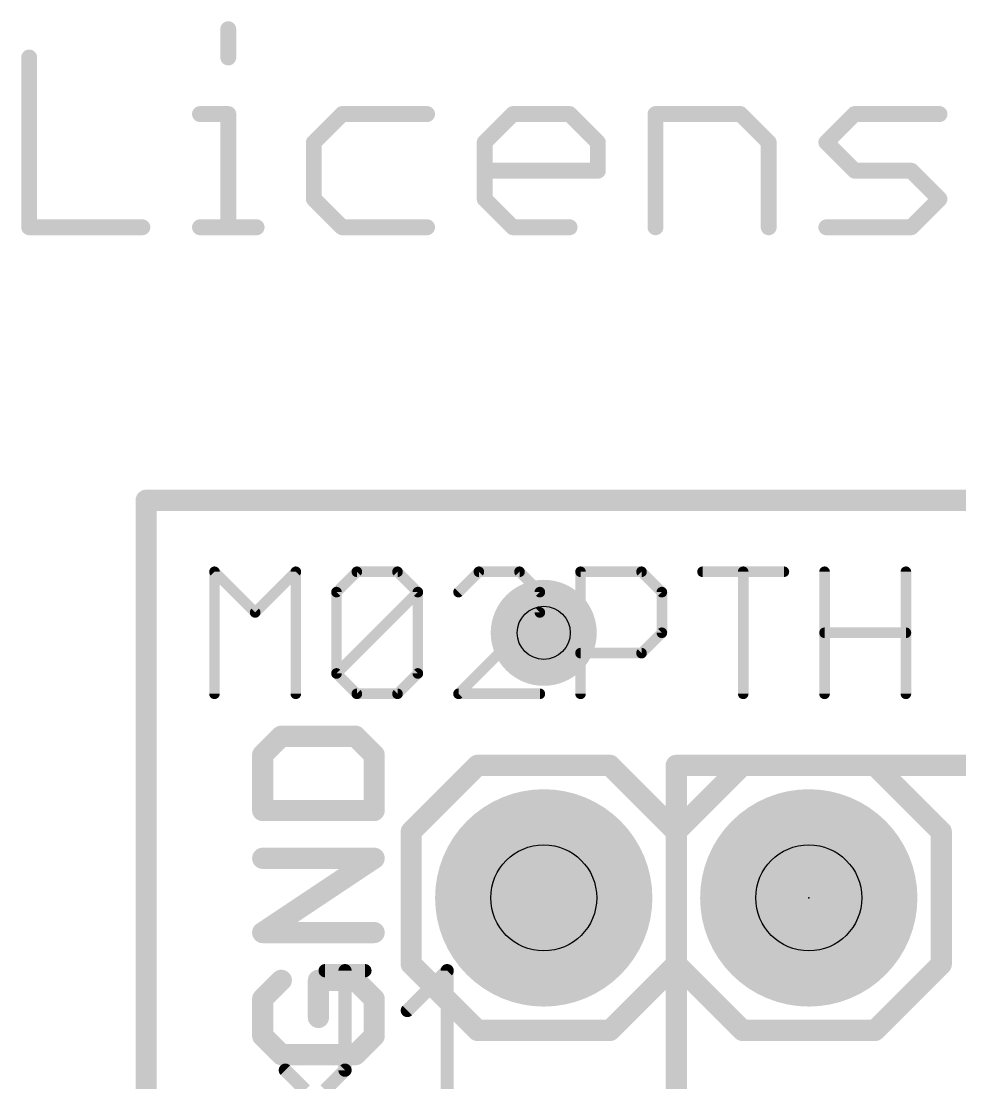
# Model space of a CAD drawing. Extents: x -98 to 45, y 0 to 29.
# Drawn here: x -1.2 to 7.8, y 18.55 to 28.72 of the extents above; entities that cross this region are included whole.
import ezdxf

# ---------------------------------------------------------------- set-up
doc = ezdxf.new("R2010")
doc.units = 0
for name, color, linetype in [('1', 12, 'CONTINUOUS'), ('16', 132, 'CONTINUOUS'), ('17', 110, 'CONTINUOUS'), ('18', 110, 'CONTINUOUS'), ('20', 53, 'CONTINUOUS'), ('21', 53, 'CONTINUOUS'), ('23', 53, 'CONTINUOUS'), ('25', 253, 'CONTINUOUS'), ('27', 253, 'CONTINUOUS'), ('29', 253, 'CONTINUOUS'), ('30', 253, 'CONTINUOUS'), ('44', 253, 'CONTINUOUS'), ('51', 53, 'CONTINUOUS')]:
    doc.layers.add(name, color=color, linetype=linetype)

# ---------------------------------------------------------------- blocks, each defined once
blk = doc.blocks.new('RECT')
blk.add_solid([(-0.5, -0.5), (0.5, -0.5), (-0.5, 0.5), (0.5, 0.5)])
blk = doc.blocks.new('ROUNDP')
at = {"const_width": 0.5}
blk.add_lwpolyline([(0, -0.25, 1), (0, 0.25, 1), (0, -0.25)], format="xyb", dxfattribs=at)
blk = doc.blocks.new('ROUNDV')
at = {"const_width": 0.5}
blk.add_lwpolyline([(0, -0.25, 1), (0, 0.25, 1), (0, -0.25)], format="xyb", dxfattribs=at)

msp = doc.modelspace()

# ---------------------------------------------------------------- linework, layer by layer
at = {"layer": '1', "const_width": 0.2032}
for points in [[(0, 24.13), (43.18, 24.13)], [(0, 0), (0, 24.13)], [(5.08, 7.62), (5.08, 21.59)], [(5.08, 21.59), (15.24, 21.59)]]:
    msp.add_lwpolyline(points, dxfattribs=at)
at = {"layer": '1', "const_width": 0.1016}
for points in [[(0, 24.1808, 1), (0, 24.0792)], [(0.0508, 24.13, 1), (-0.0508, 24.13)], [(5.1308, 21.59, 1), (5.0292, 21.59)], [(5.08, 21.6408, 1), (5.08, 21.5392)]]:
    msp.add_lwpolyline(points, format="xyb", dxfattribs=at)
at = {"layer": '16', "const_width": 0.2032}
for points in [[(0, 24.13), (43.18, 24.13)], [(0, 0), (0, 24.13)]]:
    msp.add_lwpolyline(points, dxfattribs=at)
at = {"layer": '16', "const_width": 0.1016}
for points in [[(0, 24.1808, 1), (0, 24.0792)], [(0.0508, 24.13, 1), (-0.0508, 24.13)]]:
    msp.add_lwpolyline(points, format="xyb", dxfattribs=at)
at = {"layer": '20', "const_width": 0.1524}
for points in [[(43.18, 24.13), (0, 24.13)], [(0, 24.13), (0, 0)]]:
    msp.add_lwpolyline(points, dxfattribs=at)
at = {"layer": '20', "const_width": 0.0762}
for points in [[(0, 24.1681, 1), (0, 24.0919)], [(0.0381, 24.13, 1), (-0.0381, 24.13)]]:
    msp.add_lwpolyline(points, format="xyb", dxfattribs=at)
at = {"layer": '21', "const_width": 0.2032}
for points in [[(1.2946, 21.869), (1.1167, 21.6911)], [(2.0065, 21.869), (1.2946, 21.869)], [(2.1844, 21.6911), (2.0065, 21.869)], [(1.1167, 21.6911), (1.1167, 21.1572)], [(2.1844, 21.1572), (2.1844, 21.6911)], [(2.54, 20.955), (3.175, 21.59)], [(3.175, 21.59), (4.445, 21.59)], [(4.445, 21.59), (5.08, 20.955)], [(5.08, 20.955), (5.715, 21.59)], [(5.715, 21.59), (6.985, 21.59)], [(7.62, 20.955), (6.985, 21.59)], [(1.1167, 21.1572), (2.1844, 21.1572)], [(2.54, 19.685), (2.54, 20.955)], [(7.62, 19.685), (7.62, 20.955)], [(1.1167, 19.9878), (2.1844, 20.6996)], [(2.1844, 20.6996), (1.1167, 20.6996)], [(2.1844, 19.9878), (1.1167, 19.9878)], [(3.175, 19.05), (2.54, 19.685)], [(5.08, 19.685), (4.445, 19.05)], [(5.715, 19.05), (5.08, 19.685)], [(6.985, 19.05), (7.62, 19.685)], [(1.2946, 19.5302), (1.1167, 19.3523)], [(2.0065, 19.5302), (1.6505, 19.5302)], [(1.6505, 19.5302), (1.6505, 19.1743)], [(2.1844, 19.3523), (2.0065, 19.5302)], [(1.1167, 19.3523), (1.1167, 18.9964)], [(2.1844, 18.9964), (2.1844, 19.3523)], [(4.445, 19.05), (3.175, 19.05)], [(6.985, 19.05), (5.715, 19.05)], [(1.1167, 18.9964), (1.2946, 18.8184)], [(2.0065, 18.8184), (2.1844, 18.9964)], [(1.2946, 18.8184), (2.0065, 18.8184)]]:
    msp.add_lwpolyline(points, dxfattribs=at)
at = {"layer": '21', "const_width": 0.1016}
for points in [[(1.2946, 21.9198, 1), (1.2946, 21.8182)], [(1.3306, 21.8331, 1), (1.2587, 21.9049)], [(2.0424, 21.9049, 1), (1.9705, 21.8331)], [(2.0065, 21.8182, 1), (2.0065, 21.9198)], [(1.1675, 21.6911, 1), (1.0659, 21.6911)], [(1.0808, 21.727, 1), (1.1526, 21.6551)], [(2.2352, 21.6911, 1), (2.1336, 21.6911)], [(2.1485, 21.6551, 1), (2.2203, 21.727)], [(3.175, 21.6408, 1), (3.175, 21.5392)], [(3.2109, 21.5541, 1), (3.1391, 21.6259)], [(4.4809, 21.6259, 1), (4.4091, 21.5541)], [(4.445, 21.5392, 1), (4.445, 21.6408)], [(5.715, 21.6408, 1), (5.715, 21.5392)], [(5.7509, 21.5541, 1), (5.6791, 21.6259)], [(7.0209, 21.6259, 1), (6.9491, 21.5541)], [(6.985, 21.5392, 1), (6.985, 21.6408)], [(1.1167, 21.208, 1), (1.1167, 21.1064)], [(1.0659, 21.1572, 1), (1.1675, 21.1572)], [(2.1336, 21.1572, 1), (2.2352, 21.1572)], [(2.1844, 21.1064, 1), (2.1844, 21.208)], [(2.5908, 20.955, 1), (2.4892, 20.955)], [(7.6708, 20.955, 1), (7.5692, 20.955)], [(2.5041, 20.9909, 1), (2.5759, 20.9191)], [(5.0441, 20.9909, 1), (5.1159, 20.9191)], [(5.0441, 20.9191, 1), (5.1159, 20.9909)], [(7.5841, 20.9191, 1), (7.6559, 20.9909)], [(1.1167, 20.7504, 1), (1.1167, 20.6488)], [(2.2126, 20.6573, 1), (2.1562, 20.7419)], [(2.1844, 20.6488, 1), (2.1844, 20.7504)], [(1.1167, 20.0386, 1), (1.1167, 19.937)], [(1.0885, 20.0301, 1), (1.1449, 19.9455)], [(2.1844, 19.937, 1), (2.1844, 20.0386)], [(2.5759, 19.7209, 1), (2.5041, 19.6491)], [(2.4892, 19.685, 1), (2.5908, 19.685)], [(5.1159, 19.7209, 1), (5.0441, 19.6491)], [(5.1159, 19.6491, 1), (5.0441, 19.7209)], [(7.5692, 19.685, 1), (7.6708, 19.685)], [(7.6559, 19.6491, 1), (7.5841, 19.7209)], [(1.3306, 19.4943, 1), (1.2587, 19.5661)], [(1.6505, 19.581, 1), (1.6505, 19.4794)], [(1.7013, 19.5302, 1), (1.5997, 19.5302)], [(2.0424, 19.5661, 1), (1.9705, 19.4943)], [(2.0065, 19.4794, 1), (2.0065, 19.581)], [(1.1675, 19.3523, 1), (1.0659, 19.3523)], [(1.0808, 19.3882, 1), (1.1526, 19.3163)], [(2.2352, 19.3523, 1), (2.1336, 19.3523)], [(2.1485, 19.3163, 1), (2.2203, 19.3882)], [(1.5997, 19.1743, 1), (1.7013, 19.1743)], [(3.175, 19.1008, 1), (3.175, 18.9992)], [(3.1391, 19.0141, 1), (3.2109, 19.0859)], [(4.4091, 19.0859, 1), (4.4809, 19.0141)], [(4.445, 18.9992, 1), (4.445, 19.1008)], [(5.715, 19.1008, 1), (5.715, 18.9992)], [(5.6791, 19.0141, 1), (5.7509, 19.0859)], [(6.9491, 19.0859, 1), (7.0209, 19.0141)], [(6.985, 18.9992, 1), (6.985, 19.1008)], [(1.1526, 19.0323, 1), (1.0808, 18.9604)], [(1.0659, 18.9964, 1), (1.1675, 18.9964)], [(2.1336, 18.9964, 1), (2.2352, 18.9964)], [(2.2203, 18.9604, 1), (2.1485, 19.0323)], [(1.2946, 18.8692, 1), (1.2946, 18.7676)], [(1.2587, 18.7825, 1), (1.3306, 18.8543)], [(1.9705, 18.8543, 1), (2.0424, 18.7825)], [(2.0065, 18.7676, 1), (2.0065, 18.8692)]]:
    msp.add_lwpolyline(points, format="xyb", dxfattribs=at)
at = {"layer": '23'}
msp.add_point((6.35, 20.32), dxfattribs=at)
at = {"layer": '25', "const_width": 0.127}
for points in [[(1.7148, 19.6225), (2.0962, 19.6225)], [(1.9055, 18.6692), (1.9055, 19.6225)], [(2.5029, 19.2412), (2.8842, 19.6225)], [(2.8842, 19.6225), (2.8842, 18.4785)], [(1.3335, 18.6692), (1.5242, 18.4785)], [(1.7148, 18.4785), (1.9055, 18.6692)]]:
    msp.add_lwpolyline(points, dxfattribs=at)
at = {"layer": '25', "const_width": 0.0635}
for points in [[(1.7148, 19.6542, 1), (1.7148, 19.5907)], [(1.9372, 19.6225, 1), (1.8737, 19.6225)], [(2.0962, 19.5907, 1), (2.0962, 19.6542)], [(2.916, 19.6225, 1), (2.8525, 19.6225)], [(2.9067, 19.6, 1), (2.8618, 19.6449)], [(2.4804, 19.2636, 1), (2.5253, 19.2187)], [(1.356, 18.6916, 1), (1.311, 18.6467)], [(1.9279, 18.6467, 1), (1.883, 18.6916)], [(1.8737, 18.6692, 1), (1.9372, 18.6692)]]:
    msp.add_lwpolyline(points, format="xyb", dxfattribs=at)
at = {"layer": '27'}
for points, const_width in [([(0.7867, 28.6444), (0.7867, 28.3732)], 0.1524), ([(-1.1216, 28.3732), (-1.1216, 26.7462)], 0.1524), ([(0.5156, 27.8309), (0.7867, 27.8309)], 0.1524), ([(0.7867, 27.8309), (0.7867, 26.7462)], 0.1524), ([(1.8782, 27.8309), (1.607, 27.5597)], 0.1524), ([(2.6917, 27.8309), (1.8782, 27.8309)], 0.1524), ([(3.2442, 27.5597), (3.5153, 27.8309)], 0.1524), ([(3.5153, 27.8309), (4.0577, 27.8309)], 0.1524), ([(4.0577, 27.8309), (4.3288, 27.5597)], 0.1524), ([(4.8813, 26.7462), (4.8813, 27.8309)], 0.1524), ([(4.8813, 27.8309), (5.6948, 27.8309)], 0.1524), ([(5.6948, 27.8309), (5.966, 27.5597)], 0.1524), ([(6.5185, 27.5597), (6.7896, 27.8309)], 0.1524), ([(6.7896, 27.8309), (7.6031, 27.8309)], 0.1524), ([(1.607, 27.5597), (1.607, 27.0174)], 0.1524), ([(3.2442, 27.0174), (3.2442, 27.5597)], 0.1524), ([(4.3288, 27.5597), (4.3288, 27.2885)], 0.1524), ([(5.966, 27.5597), (5.966, 26.7462)], 0.1524), ([(6.7896, 27.2885), (6.5185, 27.5597)], 0.1524), ([(4.3288, 27.2885), (3.2442, 27.2885)], 0.1524), ([(7.332, 27.2885), (6.7896, 27.2885)], 0.1524), ([(7.6031, 27.0174), (7.332, 27.2885)], 0.1524), ([(1.607, 27.0174), (1.8782, 26.7462)], 0.1524), ([(3.5153, 26.7462), (3.2442, 27.0174)], 0.1524), ([(7.332, 26.7462), (7.6031, 27.0174)], 0.1524), ([(-1.1216, 26.7462), (-0.0369, 26.7462)], 0.1524), ([(0.5156, 26.7462), (1.0579, 26.7462)], 0.1524), ([(1.8782, 26.7462), (2.6917, 26.7462)], 0.1524), ([(4.0577, 26.7462), (3.5153, 26.7462)], 0.1524), ([(6.5185, 26.7462), (7.332, 26.7462)], 0.1524), ([(0.6544, 22.2758), (0.6544, 23.4452)], 0.1016), ([(0.6544, 23.4452), (1.0442, 23.0554)], 0.1016), ([(1.0442, 23.0554), (1.434, 23.4452)], 0.1016), ([(1.434, 23.4452), (1.434, 22.2758)], 0.1016), ([(1.8238, 23.2503), (2.0187, 23.4452)], 0.1016), ([(2.0187, 23.4452), (2.4085, 23.4452)], 0.1016), ([(2.4085, 23.4452), (2.6034, 23.2503)], 0.1016), ([(3.1881, 23.4452), (2.9932, 23.2503)], 0.1016), ([(3.5779, 23.4452), (3.1881, 23.4452)], 0.1016), ([(3.7728, 23.2503), (3.5779, 23.4452)], 0.1016), ([(4.1626, 22.2758), (4.1626, 23.4452)], 0.1016), ([(4.1626, 23.4452), (4.7473, 23.4452)], 0.1016), ([(4.7473, 23.4452), (4.9422, 23.2503)], 0.1016), ([(5.332, 23.4452), (6.1116, 23.4452)], 0.1016), ([(5.7218, 22.2758), (5.7218, 23.4452)], 0.1016), ([(6.5014, 22.2758), (6.5014, 23.4452)], 0.1016), ([(7.281, 23.4452), (7.281, 22.2758)], 0.1016), ([(1.8238, 22.4707), (1.8238, 23.2503)], 0.1016), ([(1.8238, 22.4707), (2.6034, 23.2503)], 0.1016), ([(2.6034, 23.2503), (2.6034, 22.4707)], 0.1016), ([(3.7728, 23.0554), (3.7728, 23.2503)], 0.1016), ([(4.9422, 23.2503), (4.9422, 22.8605)], 0.1016), ([(2.9932, 22.2758), (3.7728, 23.0554)], 0.1016), ([(4.9422, 22.8605), (4.7473, 22.6656)], 0.1016), ([(6.5014, 22.8605), (7.281, 22.8605)], 0.1016), ([(4.7473, 22.6656), (4.1626, 22.6656)], 0.1016), ([(2.0187, 22.2758), (1.8238, 22.4707)], 0.1016), ([(2.6034, 22.4707), (2.4085, 22.2758)], 0.1016), ([(2.4085, 22.2758), (2.0187, 22.2758)], 0.1016), ([(3.7728, 22.2758), (2.9932, 22.2758)], 0.1016)]:
    msp.add_lwpolyline(points, dxfattribs=dict(at, const_width=const_width))
for points, const_width in [([(0.8248, 28.6444, 1), (0.7486, 28.6444)], 0.0762), ([(-1.0835, 28.3732, 1), (-1.1597, 28.3732)], 0.0762), ([(0.7486, 28.3732, 1), (0.8248, 28.3732)], 0.0762), ([(0.5156, 27.869, 1), (0.5156, 27.7928)], 0.0762), ([(0.8248, 27.8309, 1), (0.7486, 27.8309)], 0.0762), ([(0.7867, 27.7928, 1), (0.7867, 27.869)], 0.0762), ([(1.8782, 27.869, 1), (1.8782, 27.7928)], 0.0762), ([(1.9051, 27.8039, 1), (1.8512, 27.8578)], 0.0762), ([(2.6917, 27.7928, 1), (2.6917, 27.869)], 0.0762), ([(3.5153, 27.869, 1), (3.5153, 27.7928)], 0.0762), ([(3.5423, 27.8039, 1), (3.4884, 27.8578)], 0.0762), ([(4.0846, 27.8578, 1), (4.0307, 27.8039)], 0.0762), ([(4.0577, 27.7928, 1), (4.0577, 27.869)], 0.0762), ([(4.9194, 27.8309, 1), (4.8432, 27.8309)], 0.0762), ([(4.8813, 27.869, 1), (4.8813, 27.7928)], 0.0762), ([(5.7218, 27.8578, 1), (5.6679, 27.8039)], 0.0762), ([(5.6948, 27.7928, 1), (5.6948, 27.869)], 0.0762), ([(6.7896, 27.869, 1), (6.7896, 27.7928)], 0.0762), ([(6.8166, 27.8039, 1), (6.7627, 27.8578)], 0.0762), ([(7.6031, 27.7928, 1), (7.6031, 27.869)], 0.0762), ([(1.6451, 27.5597, 1), (1.5689, 27.5597)], 0.0762), ([(1.5801, 27.5866, 1), (1.634, 27.5328)], 0.0762), ([(3.2823, 27.5597, 1), (3.2061, 27.5597)], 0.0762), ([(3.2172, 27.5866, 1), (3.2711, 27.5328)], 0.0762), ([(4.3669, 27.5597, 1), (4.2907, 27.5597)], 0.0762), ([(4.3019, 27.5328, 1), (4.3558, 27.5866)], 0.0762), ([(6.0041, 27.5597, 1), (5.9279, 27.5597)], 0.0762), ([(5.939, 27.5328, 1), (5.9929, 27.5866)], 0.0762), ([(6.5454, 27.5866, 1), (6.4915, 27.5328)], 0.0762), ([(6.4915, 27.5866, 1), (6.5454, 27.5328)], 0.0762), ([(3.2442, 27.3266, 1), (3.2442, 27.2504)], 0.0762), ([(4.3288, 27.2504, 1), (4.3288, 27.3266)], 0.0762), ([(6.7896, 27.3266, 1), (6.7896, 27.2504)], 0.0762), ([(7.3589, 27.3155, 1), (7.305, 27.2616)], 0.0762), ([(7.332, 27.2504, 1), (7.332, 27.3266)], 0.0762), ([(4.2907, 27.2885, 1), (4.3669, 27.2885)], 0.0762), ([(6.7627, 27.2616, 1), (6.8166, 27.3155)], 0.0762), ([(1.634, 27.0443, 1), (1.5801, 26.9904)], 0.0762), ([(3.2711, 27.0443, 1), (3.2172, 26.9904)], 0.0762), ([(7.6301, 26.9904, 1), (7.5762, 27.0443)], 0.0762), ([(7.5762, 26.9904, 1), (7.6301, 27.0443)], 0.0762), ([(1.5689, 27.0174, 1), (1.6451, 27.0174)], 0.0762), ([(3.2061, 27.0174, 1), (3.2823, 27.0174)], 0.0762), ([(-1.1216, 26.7843, 1), (-1.1216, 26.7081)], 0.0762), ([(-1.1597, 26.7462, 1), (-1.0835, 26.7462)], 0.0762), ([(-0.0369, 26.7081, 1), (-0.0369, 26.7843)], 0.0762), ([(0.5156, 26.7843, 1), (0.5156, 26.7081)], 0.0762), ([(0.7486, 26.7462, 1), (0.8248, 26.7462)], 0.0762), ([(1.0579, 26.7081, 1), (1.0579, 26.7843)], 0.0762), ([(1.8782, 26.7843, 1), (1.8782, 26.7081)], 0.0762), ([(1.8512, 26.7193, 1), (1.9051, 26.7731)], 0.0762), ([(2.6917, 26.7081, 1), (2.6917, 26.7843)], 0.0762), ([(3.5153, 26.7843, 1), (3.5153, 26.7081)], 0.0762), ([(3.4884, 26.7193, 1), (3.5423, 26.7731)], 0.0762), ([(4.0577, 26.7081, 1), (4.0577, 26.7843)], 0.0762), ([(4.8432, 26.7462, 1), (4.9194, 26.7462)], 0.0762), ([(5.9279, 26.7462, 1), (6.0041, 26.7462)], 0.0762), ([(6.5185, 26.7843, 1), (6.5185, 26.7081)], 0.0762), ([(7.305, 26.7731, 1), (7.3589, 26.7193)], 0.0762), ([(7.332, 26.7081, 1), (7.332, 26.7843)], 0.0762), ([(0.6724, 23.4632, 1), (0.6364, 23.4272)], 0.0508), ([(0.6798, 23.4452, 1), (0.629, 23.4452)], 0.0508), ([(1.4594, 23.4452, 1), (1.4086, 23.4452)], 0.0508), ([(1.452, 23.4272, 1), (1.416, 23.4632)], 0.0508), ([(2.0187, 23.4706, 1), (2.0187, 23.4198)], 0.0508), ([(2.0367, 23.4272, 1), (2.0007, 23.4632)], 0.0508), ([(2.4265, 23.4632, 1), (2.3905, 23.4272)], 0.0508), ([(2.4085, 23.4198, 1), (2.4085, 23.4706)], 0.0508), ([(3.1881, 23.4706, 1), (3.1881, 23.4198)], 0.0508), ([(3.2061, 23.4272, 1), (3.1701, 23.4632)], 0.0508), ([(3.5959, 23.4632, 1), (3.5599, 23.4272)], 0.0508), ([(3.5779, 23.4198, 1), (3.5779, 23.4706)], 0.0508), ([(4.188, 23.4452, 1), (4.1372, 23.4452)], 0.0508), ([(4.1626, 23.4706, 1), (4.1626, 23.4198)], 0.0508), ([(4.7653, 23.4632, 1), (4.7293, 23.4272)], 0.0508), ([(4.7473, 23.4198, 1), (4.7473, 23.4706)], 0.0508), ([(5.332, 23.4706, 1), (5.332, 23.4198)], 0.0508), ([(5.7472, 23.4452, 1), (5.6964, 23.4452)], 0.0508), ([(6.1116, 23.4198, 1), (6.1116, 23.4706)], 0.0508), ([(6.5268, 23.4452, 1), (6.476, 23.4452)], 0.0508), ([(7.3064, 23.4452, 1), (7.2556, 23.4452)], 0.0508), ([(1.8492, 23.2503, 1), (1.7984, 23.2503)], 0.0508), ([(2.6288, 23.2503, 1), (2.578, 23.2503)], 0.0508), ([(2.6214, 23.2323, 1), (2.5854, 23.2683)], 0.0508), ([(3.7982, 23.2503, 1), (3.7474, 23.2503)], 0.0508), ([(4.9676, 23.2503, 1), (4.9168, 23.2503)], 0.0508), ([(1.8058, 23.2683, 1), (1.8418, 23.2323)], 0.0508), ([(2.5854, 23.2323, 1), (2.6214, 23.2683)], 0.0508), ([(2.9752, 23.2683, 1), (3.0112, 23.2323)], 0.0508), ([(3.7548, 23.2323, 1), (3.7908, 23.2683)], 0.0508), ([(4.9242, 23.2323, 1), (4.9602, 23.2683)], 0.0508), ([(1.0262, 23.0734, 1), (1.0622, 23.0374)], 0.0508), ([(1.0262, 23.0374, 1), (1.0622, 23.0734)], 0.0508), ([(3.7908, 23.0374, 1), (3.7548, 23.0734)], 0.0508), ([(3.7474, 23.0554, 1), (3.7982, 23.0554)], 0.0508), ([(4.9602, 22.8425, 1), (4.9242, 22.8785)], 0.0508), ([(6.5014, 22.8859, 1), (6.5014, 22.8351)], 0.0508), ([(7.281, 22.8351, 1), (7.281, 22.8859)], 0.0508), ([(4.9168, 22.8605, 1), (4.9676, 22.8605)], 0.0508), ([(4.1626, 22.691, 1), (4.1626, 22.6402)], 0.0508), ([(4.7293, 22.6836, 1), (4.7653, 22.6476)], 0.0508), ([(4.7473, 22.6402, 1), (4.7473, 22.691)], 0.0508), ([(1.8418, 22.4887, 1), (1.8058, 22.4527)], 0.0508), ([(1.8058, 22.4887, 1), (1.8418, 22.4527)], 0.0508), ([(1.7984, 22.4707, 1), (1.8492, 22.4707)], 0.0508), ([(2.578, 22.4707, 1), (2.6288, 22.4707)], 0.0508), ([(2.6214, 22.4527, 1), (2.5854, 22.4887)], 0.0508), ([(0.629, 22.2758, 1), (0.6798, 22.2758)], 0.0508), ([(1.4086, 22.2758, 1), (1.4594, 22.2758)], 0.0508), ([(2.0187, 22.3012, 1), (2.0187, 22.2504)], 0.0508), ([(2.0007, 22.2578, 1), (2.0367, 22.2938)], 0.0508), ([(2.3905, 22.2938, 1), (2.4265, 22.2578)], 0.0508), ([(2.4085, 22.2504, 1), (2.4085, 22.3012)], 0.0508), ([(2.9752, 22.2938, 1), (3.0112, 22.2578)], 0.0508), ([(2.9932, 22.3012, 1), (2.9932, 22.2504)], 0.0508), ([(3.7728, 22.2504, 1), (3.7728, 22.3012)], 0.0508), ([(4.1372, 22.2758, 1), (4.188, 22.2758)], 0.0508), ([(5.6964, 22.2758, 1), (5.7472, 22.2758)], 0.0508), ([(6.476, 22.2758, 1), (6.5268, 22.2758)], 0.0508), ([(7.2556, 22.2758, 1), (7.3064, 22.2758)], 0.0508)]:
    msp.add_lwpolyline(points, format="xyb", dxfattribs=dict(at, const_width=const_width))
at = {"layer": '44'}
for centre, radius in [((3.81, 22.86), 0.254), ((3.81, 20.32), 0.508), ((6.35, 20.32), 0.508)]:
    msp.add_circle(centre, radius, dxfattribs=at)

# ---------------------------------------------------------------- block references
at = {"layer": '17', "rotation": 270}
for p, xscale, yscale in [((3.81, 20.32), 1.8796, 1.8796), ((3.81, 20.32), 1.8796, 1.8796), ((6.35, 20.32), 1.8796, 1.8796), ((6.35, 20.32), 1.8796, 1.8796), ((3.81, 20.32), 1.524, 1.524), ((3.81, 20.32), 1.524, 1.524), ((6.35, 20.32), 1.524, 1.524), ((6.35, 20.32), 1.524, 1.524)]:
    msp.add_blockref('ROUNDP', p, dxfattribs=dict(at, xscale=xscale, yscale=yscale))
at = {"layer": '18', "xscale": 1.016, "yscale": 1.016}
msp.add_blockref('ROUNDV', (3.81, 22.86), dxfattribs=at)
msp.add_blockref('ROUNDV', (3.81, 22.86), dxfattribs=at)
at = {"layer": '29', "xscale": 2.0828, "yscale": 2.0828, "rotation": 270}
for p in [(3.81, 20.32), (6.35, 20.32)]:
    msp.add_blockref('ROUNDP', p, dxfattribs=at)
at = {"layer": '30', "xscale": 2.0828, "yscale": 2.0828, "rotation": 270}
for p in [(3.81, 20.32), (6.35, 20.32)]:
    msp.add_blockref('ROUNDP', p, dxfattribs=at)
at = {"layer": '51', "xscale": 0.508, "yscale": 0.508, "rotation": 180}
for p in [(3.81, 20.32), (6.35, 20.32)]:
    msp.add_blockref('RECT', p, dxfattribs=at)

doc.saveas('drawing.dxf')
